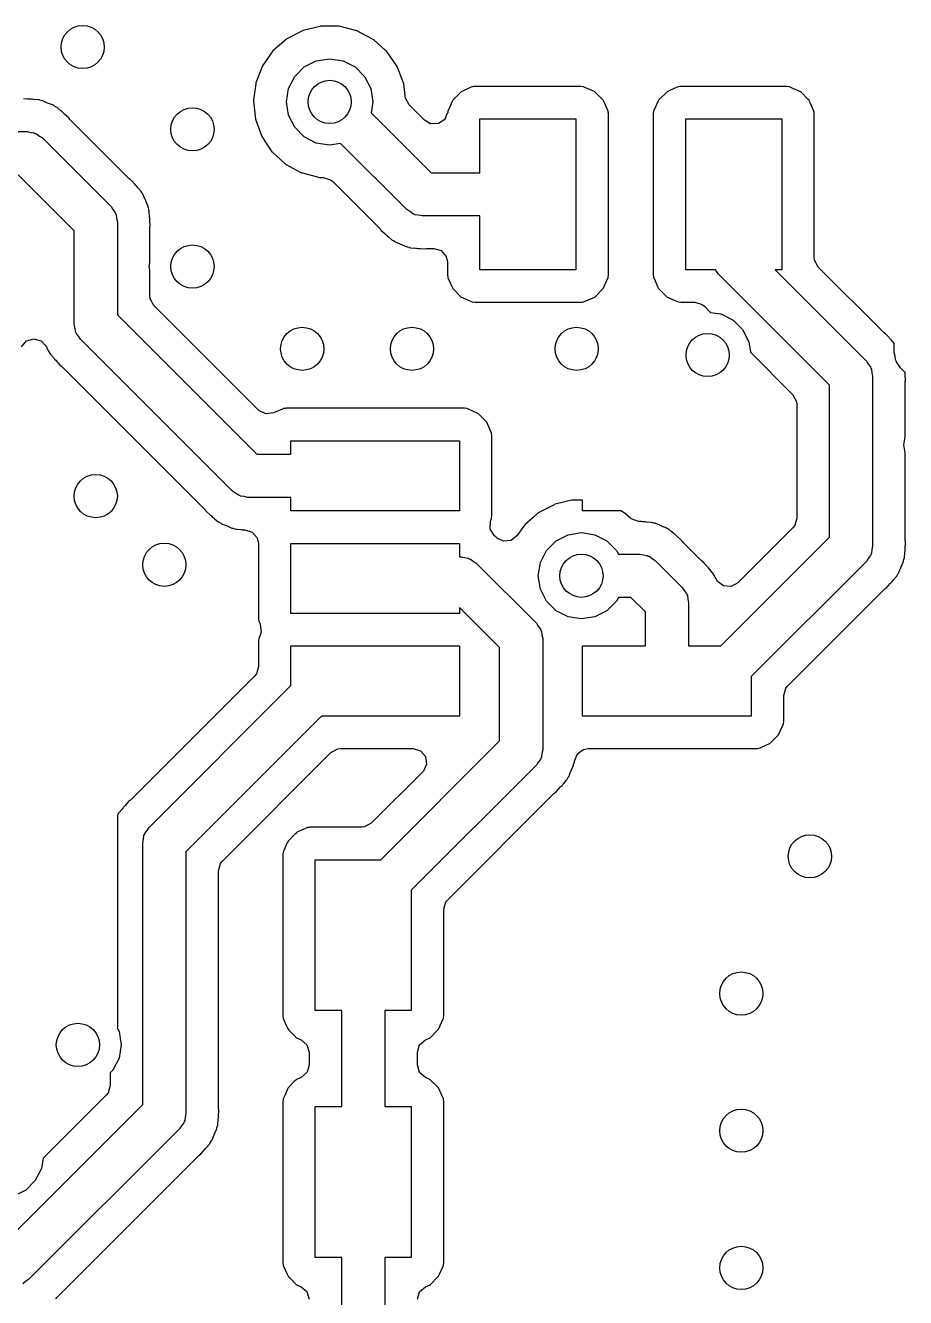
# Model space of a CAD drawing. Extents: x 1.61 to 3.5, y 0.06 to 3.74.
# Drawn here: x 2.6696 to 2.9904, y 1.5107 to 1.9744 of the extents above; entities that cross this region are included whole.
import ezdxf

# ---------------------------------------------------------------- set-up
doc = ezdxf.new("R2010")
doc.units = 0
doc.header["$MEASUREMENT"] = 0
doc.layers.add('BLACK', color=7, linetype='CONTINUOUS')

msp = doc.modelspace()

# ---------------------------------------------------------------- linework, layer by layer
at = {"layer": 'BLACK', "linetype": 'CONTINUOUS'}
for p, q in [((2.77055, 1.9724), (2.76515, 1.96961)), ((2.77082, 1.97254), (2.77055, 1.9724)), ((2.77055, 1.9724), (2.77055, 1.9724)), ((2.77137, 1.97267), (2.77082, 1.97254)), ((2.77702, 1.97403), (2.77137, 1.97267)), ((2.77731, 1.9741), (2.77702, 1.97403)), ((2.77702, 1.97403), (2.77702, 1.97403)), ((2.78064, 1.97408), (2.77731, 1.9741)), ((2.78368, 1.97406), (2.78064, 1.97408)), ((2.78398, 1.97406), (2.78368, 1.97406)), ((2.78368, 1.97406), (2.78368, 1.97406)), ((2.79046, 1.97244), (2.78398, 1.97406)), ((2.79636, 1.96931), (2.79046, 1.97244)), ((2.76219, 1.96713), (2.75985, 1.96509)), ((2.76466, 1.96928), (2.76219, 1.96713)), ((2.76488, 1.96948), (2.76466, 1.96928)), ((2.76466, 1.96928), (2.76466, 1.96928)), ((2.76515, 1.96961), (2.76488, 1.96948)), ((2.79658, 1.96911), (2.79636, 1.96931)), ((2.80073, 1.96542), (2.79658, 1.96911)), ((2.79658, 1.96911), (2.79658, 1.96911)), ((2.75985, 1.96509), (2.75602, 1.95963)), ((2.77124, 1.95924), (2.77563, 1.96148)), ((2.77563, 1.96148), (2.7805, 1.96225)), ((2.7805, 1.96225), (2.78537, 1.96148)), ((2.78537, 1.96148), (2.78976, 1.95924)), ((2.80134, 1.96487), (2.80073, 1.96542)), ((2.80512, 1.95937), (2.80134, 1.96487)), ((2.75602, 1.95963), (2.75359, 1.95341)), ((2.76776, 1.95576), (2.77124, 1.95924)), ((2.78976, 1.95924), (2.79324, 1.95576)), ((2.80748, 1.95313), (2.80512, 1.95937)), ((2.75355, 1.95311), (2.75278, 1.94727)), ((2.75359, 1.95341), (2.75355, 1.95311)), ((2.75355, 1.95311), (2.75355, 1.95311)), ((2.76552, 1.95137), (2.76776, 1.95576)), ((2.79324, 1.95576), (2.79548, 1.95137)), ((2.80787, 1.94991), (2.80748, 1.95313)), ((2.83336, 1.95211), (2.83307, 1.95208)), ((2.83351, 1.95213), (2.83336, 1.95211)), ((2.83336, 1.95211), (2.83336, 1.95211)), ((2.87202, 1.95213), (2.83351, 1.95213)), ((2.87303, 1.95201), (2.87202, 1.95213)), ((2.90836, 1.95211), (2.90807, 1.95208)), ((2.90851, 1.95213), (2.90836, 1.95211)), ((2.90836, 1.95211), (2.90836, 1.95211)), ((2.94702, 1.95213), (2.90851, 1.95213)), ((2.94803, 1.95201), (2.94702, 1.95213)), ((2.67023, 1.94756), (2.66891, 1.94766)), ((2.67083, 1.94752), (2.67023, 1.94756)), ((2.6712, 1.9475), (2.67083, 1.94752)), ((2.6718, 1.9475), (2.6712, 1.9475)), ((2.67232, 1.94742), (2.6718, 1.9475)), ((2.76475, 1.9465), (2.76552, 1.95137)), ((2.79548, 1.95137), (2.79625, 1.9465)), ((2.80806, 1.9483), (2.80787, 1.94991)), ((2.80814, 1.94784), (2.80806, 1.9483)), ((2.80948, 1.94539), (2.80814, 1.94784)), ((2.82845, 1.95022), (2.82533, 1.9471)), ((2.82943, 1.95065), (2.82845, 1.95022)), ((2.83213, 1.95186), (2.82943, 1.95065)), ((2.83247, 1.95201), (2.83213, 1.95186)), ((2.83213, 1.95186), (2.83213, 1.95186)), ((2.83307, 1.95208), (2.83247, 1.95201)), ((2.8743, 1.95145), (2.87303, 1.95201)), ((2.87664, 1.95042), (2.8743, 1.95145)), ((2.87706, 1.95023), (2.87664, 1.95042)), ((2.87664, 1.95042), (2.87664, 1.95042)), ((2.87739, 1.94991), (2.87706, 1.95023)), ((2.87978, 1.94752), (2.87739, 1.94991)), ((2.88018, 1.94712), (2.87978, 1.94752)), ((2.90345, 1.95022), (2.90033, 1.9471)), ((2.90443, 1.95065), (2.90345, 1.95022)), ((2.90713, 1.95186), (2.90443, 1.95065)), ((2.90747, 1.95201), (2.90713, 1.95186)), ((2.90713, 1.95186), (2.90713, 1.95186)), ((2.90807, 1.95208), (2.90747, 1.95201)), ((2.9493, 1.95145), (2.94803, 1.95201)), ((2.95164, 1.95042), (2.9493, 1.95145)), ((2.95206, 1.95023), (2.95164, 1.95042)), ((2.95164, 1.95042), (2.95164, 1.95042)), ((2.95239, 1.94991), (2.95206, 1.95023)), ((2.95478, 1.94752), (2.95239, 1.94991)), ((2.95518, 1.94712), (2.95478, 1.94752)), ((2.67271, 1.94738), (2.67232, 1.94742)), ((2.67454, 1.94724), (2.67271, 1.94738)), ((2.67487, 1.94712), (2.67454, 1.94724)), ((2.67502, 1.94709), (2.67487, 1.94712)), ((2.67559, 1.94693), (2.67502, 1.94709)), ((2.67573, 1.94689), (2.67559, 1.94693)), ((2.67608, 1.94684), (2.67573, 1.94689)), ((2.67618, 1.94679), (2.67608, 1.94684)), ((2.6764, 1.94669), (2.67618, 1.94679)), ((2.67774, 1.94606), (2.6764, 1.94669)), ((2.6764, 1.94669), (2.6764, 1.94669)), ((2.67811, 1.9459), (2.67774, 1.94606)), ((2.67949, 1.94539), (2.67811, 1.9459)), ((2.67982, 1.94526), (2.67949, 1.94539)), ((2.68011, 1.94505), (2.67982, 1.94526)), ((2.68024, 1.94498), (2.68011, 1.94505)), ((2.68075, 1.94467), (2.68024, 1.94498)), ((2.68087, 1.94459), (2.68075, 1.94467)), ((2.68119, 1.94444), (2.68087, 1.94459)), ((2.68146, 1.9442), (2.68119, 1.94444)), ((2.68257, 1.94323), (2.68146, 1.9442)), ((2.68287, 1.94297), (2.68257, 1.94323)), ((2.68306, 1.94284), (2.68287, 1.94297)), ((2.6832, 1.94273), (2.68306, 1.94284)), ((2.75278, 1.94727), (2.75272, 1.94679)), ((2.75272, 1.94679), (2.75345, 1.94016)), ((2.76552, 1.94163), (2.76475, 1.9465)), ((2.79625, 1.9465), (2.79562, 1.94252)), ((2.81508, 1.93979), (2.80948, 1.94539)), ((2.82355, 1.94307), (2.82351, 1.9427)), ((2.8244, 1.94498), (2.82355, 1.94307)), ((2.82515, 1.94668), (2.8244, 1.94498)), ((2.82533, 1.9471), (2.82515, 1.94668)), ((2.82515, 1.94668), (2.82515, 1.94668)), ((2.88037, 1.9467), (2.88018, 1.94712)), ((2.88072, 1.9459), (2.88037, 1.9467)), ((2.88197, 1.94309), (2.88072, 1.9459)), ((2.88202, 1.94272), (2.88197, 1.94309)), ((2.89855, 1.94307), (2.89843, 1.94206)), ((2.8994, 1.94498), (2.89855, 1.94307)), ((2.90015, 1.94668), (2.8994, 1.94498)), ((2.90033, 1.9471), (2.90015, 1.94668)), ((2.90015, 1.94668), (2.90015, 1.94668)), ((2.95537, 1.9467), (2.95518, 1.94712)), ((2.95572, 1.9459), (2.95537, 1.9467)), ((2.95697, 1.94309), (2.95572, 1.9459)), ((2.95702, 1.94272), (2.95697, 1.94309)), ((2.68364, 1.94229), (2.6832, 1.94273)), ((2.68386, 1.94208), (2.68364, 1.94229)), ((2.68542, 1.9407), (2.68386, 1.94208)), ((2.68561, 1.9404), (2.68542, 1.9407)), ((2.68584, 1.94013), (2.68561, 1.9404)), ((2.68586, 1.94015), (2.68584, 1.94013)), ((2.68615, 1.93978), (2.68586, 1.94015)), ((2.70735, 1.91858), (2.68615, 1.93978)), ((2.75345, 1.94016), (2.75575, 1.93389)), ((2.76776, 1.93724), (2.76552, 1.94163)), ((2.79562, 1.94252), (2.81746, 1.92067)), ((2.81731, 1.9385), (2.81508, 1.93979)), ((2.82011, 1.93858), (2.81731, 1.9385)), ((2.82242, 1.94015), (2.82011, 1.93858)), ((2.82335, 1.94235), (2.82242, 1.94015)), ((2.82341, 1.94234), (2.82335, 1.94235)), ((2.82351, 1.9427), (2.82341, 1.94234)), ((2.83526, 1.92067), (2.83526, 1.9403)), ((2.83526, 1.9403), (2.87026, 1.9403)), ((2.87026, 1.9403), (2.87026, 1.8853)), ((2.88206, 1.94234), (2.88202, 1.94272)), ((2.88209, 1.94206), (2.88206, 1.94234)), ((2.88209, 1.88354), (2.88209, 1.94206)), ((2.89843, 1.94206), (2.89843, 1.88354)), ((2.91026, 1.8853), (2.91026, 1.9403)), ((2.91026, 1.9403), (2.94526, 1.9403)), ((2.94526, 1.9403), (2.94526, 1.8853)), ((2.95706, 1.94234), (2.95702, 1.94272)), ((2.95709, 1.94206), (2.95706, 1.94234)), ((2.95709, 1.88983), (2.95709, 1.94206)), ((2.55026, 1.93567), (2.67028, 1.93567)), ((2.67028, 1.93567), (2.67156, 1.93538)), ((2.67156, 1.93538), (2.67287, 1.93523)), ((2.67287, 1.93523), (2.67325, 1.93499)), ((2.67325, 1.93499), (2.67369, 1.93489)), ((2.67369, 1.93489), (2.67472, 1.93407)), ((2.67472, 1.93407), (2.67583, 1.93337)), ((2.75575, 1.93389), (2.75947, 1.92835)), ((2.77124, 1.93376), (2.76776, 1.93724)), ((2.77563, 1.93152), (2.77124, 1.93376)), ((2.67583, 1.93337), (2.70084, 1.90836)), ((2.7805, 1.93075), (2.77563, 1.93152)), ((2.78448, 1.93138), (2.7805, 1.93075)), ((2.80863, 1.90723), (2.78448, 1.93138)), ((2.75947, 1.92835), (2.75969, 1.92815)), ((2.75969, 1.92815), (2.75969, 1.92815)), ((2.75969, 1.92815), (2.76419, 1.92406)), ((2.68739, 1.89954), (2.667, 1.91993)), ((2.76419, 1.92406), (2.76419, 1.92406)), ((2.76419, 1.92406), (2.76441, 1.92385)), ((2.76441, 1.92385), (2.76467, 1.92371)), ((2.76467, 1.92371), (2.76467, 1.92371)), ((2.76467, 1.92371), (2.77001, 1.92081)), ((2.77001, 1.92081), (2.77001, 1.92081)), ((2.77001, 1.92081), (2.77027, 1.92067)), ((2.77027, 1.92067), (2.77056, 1.92059)), ((2.77056, 1.92059), (2.77644, 1.91905)), ((2.81746, 1.92067), (2.83526, 1.92067)), ((2.70779, 1.91823), (2.70735, 1.91858)), ((2.70805, 1.91799), (2.70779, 1.91823)), ((2.70779, 1.91823), (2.70779, 1.91823)), ((2.70835, 1.9178), (2.70805, 1.91799)), ((2.70961, 1.91634), (2.70835, 1.9178)), ((2.70986, 1.91607), (2.70961, 1.91634)), ((2.71028, 1.91565), (2.70986, 1.91607)), ((2.7104, 1.91549), (2.71028, 1.91565)), ((2.71059, 1.91522), (2.7104, 1.91549)), ((2.71084, 1.91491), (2.71059, 1.91522)), ((2.77644, 1.91905), (2.77644, 1.91905)), ((2.77644, 1.91905), (2.77673, 1.91898)), ((2.77673, 1.91898), (2.7782, 1.91895)), ((2.7782, 1.91895), (2.78087, 1.91812)), ((2.78087, 1.91812), (2.78163, 1.9175)), ((2.78163, 1.9175), (2.79831, 1.90082)), ((2.7118, 1.91379), (2.71084, 1.91491)), ((2.71203, 1.91352), (2.7118, 1.91379)), ((2.7118, 1.91379), (2.7118, 1.91379)), ((2.71218, 1.9132), (2.71203, 1.91352)), ((2.71226, 1.91308), (2.71218, 1.9132)), ((2.71256, 1.91256), (2.71226, 1.91308)), ((2.71263, 1.91243), (2.71256, 1.91256)), ((2.71284, 1.91215), (2.71263, 1.91243)), ((2.71296, 1.91181), (2.71284, 1.91215)), ((2.71346, 1.91042), (2.71296, 1.91181)), ((2.71296, 1.91181), (2.71296, 1.91181)), ((2.71361, 1.91005), (2.71346, 1.91042)), ((2.70084, 1.90836), (2.70154, 1.90724)), ((2.70154, 1.90724), (2.70236, 1.90621)), ((2.70236, 1.90621), (2.70246, 1.90577)), ((2.70246, 1.90577), (2.7027, 1.90539)), ((2.71437, 1.90839), (2.71361, 1.91005)), ((2.71442, 1.90804), (2.71437, 1.90839)), ((2.71446, 1.90789), (2.71442, 1.90804)), ((2.71461, 1.90731), (2.71446, 1.90789)), ((2.71464, 1.90717), (2.71461, 1.90731)), ((2.71476, 1.90684), (2.71464, 1.90717)), ((2.71478, 1.90648), (2.71476, 1.90684)), ((2.71487, 1.90501), (2.71478, 1.90648)), ((2.80975, 1.90653), (2.80863, 1.90723)), ((2.81077, 1.90571), (2.80975, 1.90653)), ((2.7027, 1.90539), (2.70285, 1.90408)), ((2.70285, 1.90408), (2.70314, 1.9028)), ((2.70314, 1.9028), (2.70314, 1.86886)), ((2.71491, 1.90461), (2.71487, 1.90501)), ((2.71497, 1.90421), (2.71491, 1.90461)), ((2.71497, 1.90359), (2.71497, 1.90421)), ((2.71498, 1.90328), (2.71497, 1.90359)), ((2.71511, 1.9012), (2.71498, 1.90328)), ((2.71503, 1.90086), (2.71511, 1.9012)), ((2.81122, 1.90561), (2.81077, 1.90571)), ((2.8116, 1.90537), (2.81122, 1.90561)), ((2.81291, 1.90522), (2.8116, 1.90537)), ((2.81419, 1.90493), (2.81291, 1.90522)), ((2.83526, 1.90493), (2.81419, 1.90493)), ((2.83526, 1.8853), (2.83526, 1.90493)), ((2.68739, 1.86559), (2.68739, 1.89954)), ((2.71497, 1.90004), (2.71502, 1.9005)), ((2.71497, 1.88787), (2.71497, 1.90004)), ((2.715, 1.90051), (2.71503, 1.90086)), ((2.71502, 1.9005), (2.715, 1.90051)), ((2.79831, 1.90082), (2.79861, 1.90045)), ((2.79861, 1.90045), (2.79862, 1.90046)), ((2.79862, 1.90046), (2.79885, 1.9002)), ((2.79885, 1.9002), (2.79904, 1.8999)), ((2.79904, 1.8999), (2.79931, 1.89966)), ((2.79931, 1.89966), (2.79931, 1.89966)), ((2.79931, 1.89966), (2.8006, 1.89852)), ((2.8006, 1.89852), (2.80083, 1.89831)), ((2.80083, 1.89831), (2.80127, 1.89787)), ((2.80127, 1.89787), (2.80141, 1.89776)), ((2.80141, 1.89776), (2.80141, 1.89776)), ((2.80141, 1.89776), (2.80159, 1.89762)), ((2.80159, 1.89762), (2.8019, 1.89737)), ((2.8019, 1.89737), (2.80327, 1.89616)), ((2.80327, 1.89616), (2.80359, 1.89601)), ((2.80359, 1.89601), (2.80372, 1.89593)), ((2.80372, 1.89593), (2.80423, 1.89562)), ((2.80423, 1.89562), (2.80436, 1.89555)), ((2.80436, 1.89555), (2.80464, 1.89534)), ((2.80464, 1.89534), (2.80497, 1.89521)), ((2.80497, 1.89521), (2.80497, 1.89521)), ((2.80497, 1.89521), (2.80636, 1.89469)), ((2.80636, 1.89469), (2.80672, 1.89454)), ((2.80672, 1.89454), (2.80806, 1.89391)), ((2.80806, 1.89391), (2.80806, 1.89391)), ((2.80806, 1.89391), (2.80838, 1.89376)), ((2.80838, 1.89376), (2.80873, 1.89371)), ((2.80873, 1.89371), (2.80887, 1.89366)), ((2.80887, 1.89366), (2.80945, 1.89351)), ((2.80945, 1.89351), (2.80959, 1.89348)), ((2.80959, 1.89348), (2.80993, 1.89336)), ((2.80993, 1.89336), (2.81175, 1.89322)), ((2.81175, 1.89322), (2.81215, 1.89318)), ((2.81215, 1.89318), (2.81267, 1.89309)), ((2.81267, 1.89309), (2.81326, 1.89309)), ((2.81326, 1.89309), (2.81363, 1.89308)), ((2.81363, 1.89308), (2.81555, 1.89294)), ((2.81555, 1.89294), (2.8159, 1.89301)), ((2.8159, 1.89301), (2.81625, 1.89304)), ((2.81625, 1.89304), (2.81681, 1.89309)), ((2.81625, 1.89304), (2.81625, 1.89304)), ((2.81681, 1.89309), (2.81847, 1.89309)), ((2.81847, 1.89309), (2.82115, 1.89231)), ((2.82115, 1.89231), (2.82298, 1.89019)), ((2.71475, 1.8865), (2.71497, 1.88787)), ((2.82298, 1.89019), (2.82343, 1.88813)), ((2.82343, 1.88813), (2.82343, 1.88354)), ((2.95721, 1.88877), (2.95709, 1.88983)), ((2.95855, 1.88632), (2.95721, 1.88877)), ((2.71497, 1.88513), (2.71475, 1.8865)), ((2.71497, 1.87581), (2.71497, 1.88513)), ((2.82343, 1.88354), (2.82356, 1.88251)), ((2.87026, 1.8853), (2.83526, 1.8853)), ((2.88198, 1.88253), (2.88209, 1.88354)), ((2.89843, 1.88354), (2.89856, 1.88251)), ((2.92108, 1.8853), (2.91026, 1.8853)), ((2.92149, 1.88479), (2.92108, 1.8853)), ((2.92219, 1.88368), (2.92149, 1.88479)), ((2.96263, 1.84324), (2.92219, 1.88368)), ((2.94526, 1.8853), (2.94284, 1.8853)), ((2.94284, 1.8853), (2.97608, 1.85206)), ((2.98259, 1.86228), (2.95855, 1.88632)), ((2.82356, 1.88251), (2.82371, 1.88217)), ((2.82371, 1.88217), (2.82371, 1.88217)), ((2.82371, 1.88217), (2.82514, 1.87895)), ((2.82514, 1.87895), (2.82534, 1.87848)), ((2.82534, 1.87848), (2.82846, 1.87537)), ((2.87708, 1.87538), (2.88019, 1.8785)), ((2.88019, 1.8785), (2.88198, 1.88253)), ((2.89856, 1.88251), (2.89871, 1.88217)), ((2.89871, 1.88217), (2.89871, 1.88217)), ((2.89871, 1.88217), (2.90014, 1.87895)), ((2.90014, 1.87895), (2.90034, 1.87848)), ((2.90034, 1.87848), (2.90346, 1.87537)), ((2.71508, 1.87476), (2.71497, 1.87581)), ((2.71642, 1.8723), (2.71508, 1.87476)), ((2.82846, 1.87537), (2.82888, 1.87518)), ((2.82888, 1.87518), (2.82888, 1.87518)), ((2.82888, 1.87518), (2.83123, 1.87415)), ((2.83123, 1.87415), (2.83249, 1.87359)), ((2.83249, 1.87359), (2.83351, 1.87347)), ((2.83351, 1.87347), (2.87202, 1.87347)), ((2.87202, 1.87347), (2.87217, 1.87349)), ((2.87217, 1.87349), (2.87246, 1.87352)), ((2.87217, 1.87349), (2.87217, 1.87349)), ((2.87246, 1.87352), (2.87305, 1.87359)), ((2.87305, 1.87359), (2.87708, 1.87538)), ((2.90346, 1.87537), (2.90388, 1.87518)), ((2.90388, 1.87518), (2.90388, 1.87518)), ((2.90388, 1.87518), (2.90623, 1.87415)), ((2.90623, 1.87415), (2.90749, 1.87359)), ((2.90749, 1.87359), (2.90851, 1.87347)), ((2.90851, 1.87347), (2.91361, 1.87347)), ((2.91361, 1.87347), (2.91629, 1.87268)), ((2.70314, 1.86886), (2.75392, 1.81807)), ((2.75456, 1.83416), (2.71642, 1.8723)), ((2.91629, 1.87268), (2.91712, 1.87202)), ((2.91712, 1.87202), (2.91933, 1.8698)), ((2.91933, 1.8698), (2.9231, 1.86921)), ((2.9231, 1.86921), (2.92749, 1.86697)), ((2.68768, 1.86431), (2.68739, 1.86559)), ((2.68783, 1.863), (2.68768, 1.86431)), ((2.92749, 1.86697), (2.93097, 1.86349)), ((2.66824, 1.85724), (2.67005, 1.85937)), ((2.67005, 1.85937), (2.67272, 1.86019)), ((2.67272, 1.86019), (2.67541, 1.85944)), ((2.67541, 1.85944), (2.67727, 1.85735)), ((2.68807, 1.86262), (2.68783, 1.863)), ((2.68817, 1.86218), (2.68807, 1.86262)), ((2.68899, 1.86115), (2.68817, 1.86218)), ((2.68969, 1.86004), (2.68899, 1.86115)), ((2.74509, 1.80463), (2.68969, 1.86004)), ((2.93097, 1.86349), (2.93321, 1.8591)), ((2.98302, 1.86193), (2.98259, 1.86228)), ((2.98329, 1.86169), (2.98302, 1.86193)), ((2.98302, 1.86193), (2.98302, 1.86193)), ((2.98359, 1.8615), (2.98329, 1.86169)), ((2.98382, 1.86123), (2.98359, 1.8615)), ((2.98485, 1.86004), (2.98382, 1.86123)), ((2.9851, 1.85977), (2.98485, 1.86004)), ((2.98552, 1.85935), (2.9851, 1.85977)), ((2.67727, 1.85735), (2.67745, 1.85692)), ((2.67745, 1.85692), (2.67769, 1.85625)), ((2.67769, 1.85625), (2.6779, 1.85596)), ((2.6779, 1.85596), (2.67796, 1.85583)), ((2.67796, 1.85583), (2.67827, 1.85532)), ((2.67827, 1.85532), (2.67835, 1.85519)), ((2.67835, 1.85519), (2.67849, 1.85487)), ((2.67849, 1.85487), (2.67872, 1.8546)), ((2.93321, 1.8591), (2.9338, 1.85533)), ((2.9338, 1.85533), (2.94934, 1.83979)), ((2.98563, 1.85919), (2.98552, 1.85935)), ((2.98583, 1.85893), (2.98563, 1.85919)), ((2.98608, 1.85861), (2.98583, 1.85893)), ((2.98625, 1.85841), (2.98608, 1.85861)), ((2.98625, 1.85515), (2.98625, 1.85841)), ((2.98654, 1.85387), (2.98625, 1.85515)), ((2.67872, 1.8546), (2.67872, 1.8546)), ((2.67872, 1.8546), (2.67969, 1.85348)), ((2.67969, 1.85348), (2.67994, 1.85317)), ((2.67994, 1.85317), (2.68024, 1.85275)), ((2.68024, 1.85275), (2.68067, 1.85232)), ((2.68067, 1.85232), (2.68092, 1.85205)), ((2.68092, 1.85205), (2.68218, 1.85059)), ((2.68218, 1.85059), (2.68247, 1.8504)), ((2.68247, 1.8504), (2.68274, 1.85017)), ((2.68274, 1.85017), (2.68274, 1.85017)), ((2.68274, 1.85017), (2.68318, 1.84981)), ((2.97608, 1.85206), (2.97678, 1.85094)), ((2.97678, 1.85094), (2.9776, 1.84991)), ((2.98669, 1.85256), (2.98654, 1.85387)), ((2.98693, 1.85218), (2.98669, 1.85256)), ((2.98703, 1.85173), (2.98693, 1.85218)), ((2.98785, 1.85071), (2.98703, 1.85173)), ((2.98854, 1.84959), (2.98785, 1.85071)), ((2.68318, 1.84981), (2.73477, 1.79822)), ((2.9776, 1.84991), (2.9777, 1.84947)), ((2.9777, 1.84947), (2.97794, 1.84909)), ((2.97794, 1.84909), (2.97808, 1.84778)), ((2.97808, 1.84778), (2.97837, 1.8465)), ((2.97837, 1.8465), (2.97837, 1.78456)), ((2.9902, 1.84793), (2.98854, 1.84959)), ((2.9902, 1.84791), (2.9902, 1.84793)), ((2.9902, 1.84729), (2.9902, 1.84791)), ((2.99021, 1.84698), (2.9902, 1.84729)), ((2.99034, 1.8449), (2.99021, 1.84698)), ((2.96263, 1.78783), (2.96263, 1.84324)), ((2.9902, 1.84374), (2.99026, 1.8442)), ((2.9902, 1.82436), (2.9902, 1.84374)), ((2.99024, 1.84421), (2.99027, 1.84456)), ((2.99026, 1.8442), (2.99024, 1.84421)), ((2.99027, 1.84456), (2.99034, 1.8449)), ((2.94934, 1.83979), (2.95068, 1.83734)), ((2.95068, 1.83734), (2.9508, 1.83628)), ((2.9508, 1.83628), (2.9508, 1.79479)), ((2.75478, 1.83395), (2.75456, 1.83416)), ((2.75731, 1.83277), (2.75478, 1.83395)), ((2.76009, 1.83314), (2.75731, 1.83277)), ((2.76328, 1.83455), (2.76009, 1.83314)), ((2.76362, 1.8347), (2.76328, 1.83455)), ((2.76328, 1.83455), (2.76328, 1.83455)), ((2.76421, 1.83477), (2.76362, 1.8347)), ((2.7645, 1.83481), (2.76421, 1.83477)), ((2.76465, 1.83483), (2.7645, 1.83481)), ((2.7645, 1.83481), (2.7645, 1.83481)), ((2.82958, 1.83483), (2.76465, 1.83483)), ((2.83059, 1.83471), (2.82958, 1.83483)), ((2.83105, 1.83451), (2.83059, 1.83471)), ((2.8342, 1.83311), (2.83105, 1.83451)), ((2.83462, 1.83293), (2.8342, 1.83311)), ((2.8342, 1.83311), (2.8342, 1.83311)), ((2.83774, 1.82981), (2.83462, 1.83293)), ((2.83953, 1.82579), (2.83774, 1.82981)), ((2.76641, 1.81807), (2.76641, 1.823)), ((2.76641, 1.823), (2.82782, 1.823)), ((2.82782, 1.823), (2.82782, 1.79741)), ((2.83965, 1.82475), (2.83953, 1.82579)), ((2.83965, 1.79565), (2.83965, 1.82475)), ((2.98975, 1.8215), (2.9902, 1.82436)), ((2.75392, 1.81807), (2.76641, 1.81807)), ((2.9902, 1.81864), (2.98975, 1.8215)), ((2.9902, 1.78718), (2.9902, 1.81864)), ((2.7462, 1.80393), (2.74509, 1.80463)), ((2.74723, 1.80311), (2.7462, 1.80393)), ((2.74767, 1.80301), (2.74723, 1.80311)), ((2.74805, 1.80277), (2.74767, 1.80301)), ((2.74936, 1.80262), (2.74805, 1.80277)), ((2.75064, 1.80233), (2.74936, 1.80262)), ((2.76641, 1.80233), (2.75064, 1.80233)), ((2.76641, 1.79741), (2.76641, 1.80233)), ((2.86231, 1.79969), (2.85747, 1.79719)), ((2.86258, 1.79983), (2.86231, 1.79969)), ((2.86231, 1.79969), (2.86231, 1.79969)), ((2.86313, 1.79996), (2.86258, 1.79983)), ((2.86878, 1.80131), (2.86313, 1.79996)), ((2.86907, 1.80138), (2.86878, 1.80131)), ((2.86878, 1.80131), (2.86878, 1.80131)), ((2.87241, 1.80137), (2.86907, 1.80138)), ((2.8727, 1.80137), (2.87241, 1.80137)), ((2.8727, 1.79741), (2.8727, 1.80137)), ((2.73477, 1.79822), (2.73506, 1.79785)), ((2.73506, 1.79785), (2.73508, 1.79787)), ((2.73508, 1.79787), (2.73531, 1.7976)), ((2.73531, 1.7976), (2.7355, 1.7973)), ((2.7355, 1.7973), (2.73576, 1.79706)), ((2.73576, 1.79706), (2.73576, 1.79706)), ((2.73576, 1.79706), (2.73706, 1.79592)), ((2.73706, 1.79592), (2.73728, 1.79571)), ((2.73728, 1.79571), (2.73772, 1.79527)), ((2.73772, 1.79527), (2.73787, 1.79516)), ((2.73787, 1.79516), (2.73787, 1.79516)), ((2.73787, 1.79516), (2.73805, 1.79503)), ((2.73805, 1.79503), (2.73836, 1.79477)), ((2.73836, 1.79477), (2.73858, 1.79457)), ((2.73858, 1.79457), (2.73973, 1.79356)), ((2.82782, 1.79741), (2.76641, 1.79741)), ((2.83938, 1.7943), (2.83954, 1.79464)), ((2.83954, 1.79464), (2.83965, 1.79565)), ((2.85463, 1.79501), (2.85162, 1.79238)), ((2.85642, 1.79657), (2.85463, 1.79501)), ((2.85665, 1.79676), (2.85642, 1.79657)), ((2.85642, 1.79657), (2.85642, 1.79657)), ((2.85747, 1.79719), (2.85665, 1.79676)), ((2.8866, 1.79741), (2.8727, 1.79741)), ((2.88785, 1.79674), (2.8866, 1.79741)), ((2.88812, 1.7966), (2.88785, 1.79674)), ((2.88785, 1.79674), (2.88785, 1.79674)), ((2.88834, 1.7964), (2.88812, 1.7966)), ((2.8901, 1.79483), (2.88834, 1.7964)), ((2.88834, 1.7964), (2.88834, 1.7964)), ((2.89042, 1.79457), (2.8901, 1.79483)), ((2.89303, 1.79359), (2.89042, 1.79457)), ((2.9508, 1.79479), (2.95001, 1.79211)), ((2.73973, 1.79356), (2.74005, 1.79341)), ((2.74005, 1.79341), (2.74017, 1.79333)), ((2.74017, 1.79333), (2.74068, 1.79302)), ((2.74068, 1.79302), (2.74081, 1.79295)), ((2.74081, 1.79295), (2.7411, 1.79274)), ((2.7411, 1.79274), (2.74281, 1.7921)), ((2.74281, 1.7921), (2.74318, 1.79194)), ((2.74318, 1.79194), (2.74484, 1.79116)), ((2.74484, 1.79116), (2.74519, 1.79111)), ((2.74519, 1.79111), (2.74533, 1.79107)), ((2.74533, 1.79107), (2.74591, 1.79091)), ((2.74591, 1.79091), (2.74605, 1.79088)), ((2.74605, 1.79088), (2.74638, 1.79076)), ((2.74638, 1.79076), (2.74673, 1.79073)), ((2.74673, 1.79073), (2.74674, 1.79073)), ((2.74674, 1.79073), (2.74821, 1.79062)), ((2.74821, 1.79062), (2.7486, 1.79058)), ((2.7486, 1.79058), (2.74912, 1.7905)), ((2.74912, 1.7905), (2.74961, 1.7905)), ((2.74961, 1.7905), (2.7523, 1.78971)), ((2.83905, 1.79072), (2.83908, 1.79351)), ((2.84054, 1.78835), (2.83905, 1.79072)), ((2.83908, 1.79351), (2.83929, 1.79408)), ((2.83929, 1.79408), (2.83938, 1.7943)), ((2.85053, 1.79083), (2.84884, 1.78843)), ((2.85162, 1.79238), (2.85053, 1.79083)), ((2.89371, 1.79354), (2.89303, 1.79359)), ((2.89414, 1.79351), (2.89371, 1.79354)), ((2.8945, 1.79349), (2.89414, 1.79351)), ((2.8951, 1.79349), (2.8945, 1.79349)), ((2.89562, 1.79341), (2.8951, 1.79349)), ((2.89601, 1.79337), (2.89562, 1.79341)), ((2.89784, 1.79323), (2.89601, 1.79337)), ((2.89817, 1.79311), (2.89784, 1.79323)), ((2.89832, 1.79307), (2.89817, 1.79311)), ((2.8989, 1.79292), (2.89832, 1.79307)), ((2.89904, 1.79288), (2.8989, 1.79292)), ((2.89939, 1.79283), (2.89904, 1.79288)), ((2.89971, 1.79267), (2.89939, 1.79283)), ((2.90105, 1.79205), (2.89971, 1.79267)), ((2.89971, 1.79267), (2.89971, 1.79267)), ((2.90141, 1.79189), (2.90105, 1.79205)), ((2.90246, 1.7915), (2.90141, 1.79189)), ((2.90313, 1.79125), (2.90246, 1.7915)), ((2.90341, 1.79104), (2.90313, 1.79125)), ((2.90354, 1.79097), (2.90341, 1.79104)), ((2.90405, 1.79066), (2.90354, 1.79097)), ((2.90418, 1.79058), (2.90405, 1.79066)), ((2.9045, 1.79043), (2.90418, 1.79058)), ((2.90476, 1.79019), (2.9045, 1.79043)), ((2.90587, 1.78921), (2.90476, 1.79019)), ((2.94934, 1.79128), (2.92926, 1.7712)), ((2.95001, 1.79211), (2.94934, 1.79128)), ((2.7523, 1.78971), (2.75413, 1.7876)), ((2.75413, 1.7876), (2.75457, 1.78554)), ((2.75457, 1.78554), (2.75457, 1.75825)), ((2.76641, 1.76), (2.76641, 1.78559)), ((2.76641, 1.78559), (2.82782, 1.78559)), ((2.82782, 1.78559), (2.82782, 1.78067)), ((2.84069, 1.78823), (2.84054, 1.78835)), ((2.841, 1.78797), (2.84069, 1.78823)), ((2.84118, 1.78784), (2.841, 1.78797)), ((2.84132, 1.78773), (2.84118, 1.78784)), ((2.84118, 1.78784), (2.84118, 1.78784)), ((2.84144, 1.78761), (2.84132, 1.78773)), ((2.84153, 1.78753), (2.84144, 1.78761)), ((2.84387, 1.7864), (2.84153, 1.78753)), ((2.84665, 1.78669), (2.84387, 1.7864)), ((2.84884, 1.78843), (2.84665, 1.78669)), ((2.85952, 1.78304), (2.863, 1.78653)), ((2.863, 1.78653), (2.86739, 1.78876)), ((2.86739, 1.78876), (2.87226, 1.78954)), ((2.87226, 1.78954), (2.87713, 1.78876)), ((2.87713, 1.78876), (2.88152, 1.78653)), ((2.88152, 1.78653), (2.885, 1.78304)), ((2.90618, 1.78896), (2.90587, 1.78921)), ((2.90636, 1.78883), (2.90618, 1.78896)), ((2.9065, 1.78872), (2.90636, 1.78883)), ((2.90694, 1.78828), (2.9065, 1.78872)), ((2.90717, 1.78807), (2.90694, 1.78828)), ((2.90822, 1.78714), (2.90717, 1.78807)), ((2.90873, 1.78669), (2.90822, 1.78714)), ((2.90892, 1.78639), (2.90873, 1.78669)), ((2.90914, 1.78612), (2.90892, 1.78639)), ((2.90916, 1.78613), (2.90914, 1.78612)), ((2.90945, 1.78577), (2.90916, 1.78613)), ((2.9155, 1.77972), (2.90945, 1.78577)), ((2.92299, 1.74819), (2.96263, 1.78783)), ((2.99026, 1.78662), (2.9902, 1.78718)), ((2.99022, 1.784), (2.99034, 1.78557)), ((2.99029, 1.78627), (2.99026, 1.78662)), ((2.99026, 1.78662), (2.99026, 1.78662)), ((2.99036, 1.78592), (2.99029, 1.78627)), ((2.99034, 1.78557), (2.99036, 1.78592)), ((2.82782, 1.78067), (2.8284, 1.78067)), ((2.8284, 1.78067), (2.82968, 1.78038)), ((2.85728, 1.77865), (2.85952, 1.78304)), ((2.885, 1.78304), (2.88571, 1.78166)), ((2.88571, 1.78166), (2.89358, 1.78166)), ((2.89358, 1.78166), (2.89486, 1.78137)), ((2.89486, 1.78137), (2.89617, 1.78122)), ((2.89617, 1.78122), (2.89655, 1.78098)), ((2.89655, 1.78098), (2.89699, 1.78088)), ((2.89699, 1.78088), (2.89802, 1.78006)), ((2.97759, 1.78114), (2.97677, 1.78012)), ((2.97769, 1.78159), (2.97759, 1.78114)), ((2.97793, 1.78197), (2.97769, 1.78159)), ((2.97808, 1.78328), (2.97793, 1.78197)), ((2.97837, 1.78456), (2.97808, 1.78328)), ((2.98994, 1.7803), (2.99008, 1.78212)), ((2.99008, 1.78212), (2.99012, 1.78252)), ((2.99012, 1.78252), (2.99017, 1.78279)), ((2.99017, 1.78279), (2.9902, 1.78304)), ((2.9902, 1.78363), (2.99022, 1.784)), ((2.9902, 1.78304), (2.9902, 1.78363)), ((2.82968, 1.78038), (2.83099, 1.78023)), ((2.83099, 1.78023), (2.83137, 1.77999)), ((2.83137, 1.77999), (2.83181, 1.77989)), ((2.83181, 1.77989), (2.83284, 1.77907)), ((2.83284, 1.77907), (2.83395, 1.77837)), ((2.83395, 1.77837), (2.85584, 1.75648)), ((2.85651, 1.77379), (2.85728, 1.77865)), ((2.89802, 1.78006), (2.89913, 1.77936)), ((2.89913, 1.77936), (2.90899, 1.7695)), ((2.91594, 1.77937), (2.9155, 1.77972)), ((2.9162, 1.77913), (2.91594, 1.77937)), ((2.91594, 1.77937), (2.91594, 1.77937)), ((2.9165, 1.77894), (2.9162, 1.77913)), ((2.91673, 1.77867), (2.9165, 1.77894)), ((2.91776, 1.77748), (2.91673, 1.77867)), ((2.91801, 1.77721), (2.91776, 1.77748)), ((2.91843, 1.77679), (2.91801, 1.77721)), ((2.91855, 1.77663), (2.91843, 1.77679)), ((2.91874, 1.77637), (2.91855, 1.77663)), ((2.91899, 1.77605), (2.91874, 1.77637)), ((2.91995, 1.77493), (2.91899, 1.77605)), ((2.97607, 1.779), (2.93412, 1.73706)), ((2.97677, 1.78012), (2.97607, 1.779)), ((2.98796, 1.77501), (2.98832, 1.77597)), ((2.98832, 1.77597), (2.9886, 1.77673)), ((2.9886, 1.77673), (2.98876, 1.77709)), ((2.98876, 1.77709), (2.98913, 1.77788)), ((2.98913, 1.77788), (2.98954, 1.77875)), ((2.98954, 1.77875), (2.98959, 1.7791)), ((2.98959, 1.7791), (2.98964, 1.77924)), ((2.98964, 1.77924), (2.98979, 1.77982)), ((2.98979, 1.77982), (2.98982, 1.77997)), ((2.98982, 1.77997), (2.98994, 1.7803)), ((2.85728, 1.76892), (2.85651, 1.77379)), ((2.92018, 1.77467), (2.91995, 1.77493)), ((2.91995, 1.77493), (2.91995, 1.77493)), ((2.92033, 1.77434), (2.92018, 1.77467)), ((2.92041, 1.77422), (2.92033, 1.77434)), ((2.92071, 1.7737), (2.92041, 1.77422)), ((2.92078, 1.77357), (2.92071, 1.7737)), ((2.92099, 1.77329), (2.92078, 1.77357)), ((2.92111, 1.77295), (2.92099, 1.77329)), ((2.92128, 1.77264), (2.92111, 1.77295)), ((2.92129, 1.77265), (2.92128, 1.77264)), ((2.92178, 1.77173), (2.92129, 1.77265)), ((2.92402, 1.77006), (2.92178, 1.77173)), ((2.98499, 1.7712), (2.98543, 1.77164)), ((2.98543, 1.77164), (2.98554, 1.77178)), ((2.98554, 1.77178), (2.98568, 1.77196)), ((2.98568, 1.77196), (2.98593, 1.77227)), ((2.98593, 1.77227), (2.9869, 1.77338)), ((2.9869, 1.77338), (2.98714, 1.77364)), ((2.9869, 1.77338), (2.9869, 1.77338)), ((2.98714, 1.77364), (2.98729, 1.77396)), ((2.98729, 1.77396), (2.98737, 1.77408)), ((2.98737, 1.77408), (2.98768, 1.7746)), ((2.98768, 1.7746), (2.98775, 1.77473)), ((2.98775, 1.77473), (2.98796, 1.77501)), ((2.85952, 1.76453), (2.85728, 1.76892)), ((2.90899, 1.7695), (2.90969, 1.76838)), ((2.90969, 1.76838), (2.91051, 1.76736)), ((2.91051, 1.76736), (2.91061, 1.76691)), ((2.91061, 1.76691), (2.91085, 1.76653)), ((2.92681, 1.76986), (2.92402, 1.77006)), ((2.92926, 1.7712), (2.92681, 1.76986)), ((2.94741, 1.73361), (2.98248, 1.76868)), ((2.98248, 1.76868), (2.98285, 1.76898)), ((2.98283, 1.76899), (2.9831, 1.76922)), ((2.98285, 1.76898), (2.98283, 1.76899)), ((2.9831, 1.76922), (2.9834, 1.76941)), ((2.9834, 1.76941), (2.98413, 1.77023)), ((2.98413, 1.77023), (2.98478, 1.77097)), ((2.98478, 1.77097), (2.98499, 1.7712)), ((2.84239, 1.74766), (2.82782, 1.76223)), ((2.82782, 1.76223), (2.82782, 1.76)), ((2.863, 1.76105), (2.85952, 1.76453)), ((2.885, 1.76453), (2.88152, 1.76105)), ((2.88571, 1.76591), (2.885, 1.76453)), ((2.89031, 1.76591), (2.88571, 1.76591)), ((2.89554, 1.76068), (2.89031, 1.76591)), ((2.91085, 1.76653), (2.91099, 1.76522)), ((2.91099, 1.76522), (2.91129, 1.76394)), ((2.91129, 1.76394), (2.91129, 1.74819)), ((2.75457, 1.75825), (2.7547, 1.75721)), ((2.82782, 1.76), (2.76641, 1.76)), ((2.86739, 1.75881), (2.863, 1.76105)), ((2.87226, 1.75804), (2.86739, 1.75881)), ((2.87713, 1.75881), (2.87226, 1.75804)), ((2.88152, 1.76105), (2.87713, 1.75881)), ((2.89554, 1.74819), (2.89554, 1.76068)), ((2.7547, 1.75721), (2.75514, 1.75622)), ((2.75514, 1.75622), (2.75519, 1.75611)), ((2.75519, 1.75611), (2.75556, 1.75334)), ((2.75556, 1.75334), (2.75519, 1.75209)), ((2.85584, 1.75648), (2.85654, 1.75536)), ((2.85654, 1.75536), (2.85736, 1.75434)), ((2.85736, 1.75434), (2.85746, 1.75389)), ((2.85746, 1.75389), (2.8577, 1.75351)), ((2.8577, 1.75351), (2.85785, 1.7522)), ((2.75469, 1.75096), (2.75457, 1.74995)), ((2.75457, 1.74995), (2.75457, 1.74069)), ((2.75519, 1.75209), (2.75469, 1.75096)), ((2.76641, 1.73374), (2.76641, 1.74819)), ((2.76641, 1.74819), (2.82782, 1.74819)), ((2.82782, 1.74819), (2.82782, 1.7226)), ((2.85785, 1.7522), (2.85814, 1.75092)), ((2.85814, 1.75092), (2.85814, 1.71029)), ((2.8727, 1.7226), (2.8727, 1.74819)), ((2.8727, 1.74819), (2.89554, 1.74819)), ((2.91129, 1.74819), (2.92299, 1.74819)), ((2.84239, 1.71356), (2.84239, 1.74766)), ((2.75457, 1.74069), (2.75379, 1.73801)), ((2.75312, 1.73719), (2.70828, 1.69235)), ((2.75379, 1.73801), (2.75312, 1.73719)), ((2.93412, 1.73706), (2.93412, 1.7226)), ((2.7147, 1.68203), (2.76641, 1.73374)), ((2.94595, 1.7301), (2.94674, 1.73278)), ((2.94595, 1.72084), (2.94595, 1.7301)), ((2.94674, 1.73278), (2.94741, 1.73361)), ((2.77754, 1.7226), (2.72814, 1.6732)), ((2.82782, 1.7226), (2.77754, 1.7226)), ((2.93412, 1.7226), (2.8727, 1.7226)), ((2.94583, 1.71983), (2.94595, 1.72084)), ((2.94094, 1.71268), (2.94405, 1.7158)), ((2.94405, 1.7158), (2.94583, 1.71983)), ((2.79913, 1.6703), (2.84239, 1.71356)), ((2.93691, 1.71089), (2.93734, 1.71109)), ((2.93734, 1.71109), (2.94052, 1.7125)), ((2.94052, 1.7125), (2.94094, 1.71268)), ((2.74142, 1.66975), (2.78099, 1.70932)), ((2.78099, 1.70932), (2.78344, 1.71066)), ((2.78344, 1.71066), (2.7845, 1.71077)), ((2.7845, 1.71077), (2.81089, 1.71077)), ((2.81089, 1.71077), (2.81358, 1.70998)), ((2.81358, 1.70998), (2.81541, 1.70787)), ((2.81541, 1.70787), (2.8158, 1.70511)), ((2.85735, 1.70687), (2.85653, 1.70584)), ((2.85745, 1.70731), (2.85735, 1.70687)), ((2.8577, 1.7077), (2.85745, 1.70731)), ((2.85784, 1.709), (2.8577, 1.7077)), ((2.85814, 1.71029), (2.85784, 1.709)), ((2.86971, 1.70602), (2.86973, 1.70638)), ((2.86973, 1.70638), (2.86981, 1.70672)), ((2.86981, 1.70672), (2.86991, 1.7067)), ((2.86991, 1.7067), (2.8707, 1.70879)), ((2.8707, 1.70879), (2.87294, 1.71046)), ((2.87294, 1.71046), (2.87467, 1.71077)), ((2.87467, 1.71077), (2.93588, 1.71077)), ((2.93588, 1.71077), (2.93603, 1.71079)), ((2.93603, 1.71079), (2.93632, 1.71082)), ((2.93603, 1.71079), (2.93603, 1.71079)), ((2.93632, 1.71082), (2.93691, 1.71089)), ((2.8144, 1.7023), (2.79568, 1.68358)), ((2.85583, 1.70473), (2.81026, 1.65916)), ((2.81464, 1.70256), (2.8144, 1.7023)), ((2.8158, 1.70511), (2.81464, 1.70256)), ((2.85653, 1.70584), (2.85583, 1.70473)), ((2.86789, 1.70117), (2.86831, 1.7023)), ((2.86831, 1.7023), (2.86837, 1.70245)), ((2.86837, 1.70245), (2.86852, 1.70282)), ((2.86852, 1.70282), (2.86915, 1.70416)), ((2.86915, 1.70416), (2.8693, 1.70448)), ((2.86915, 1.70416), (2.86915, 1.70416)), ((2.8693, 1.70448), (2.86936, 1.70483)), ((2.86936, 1.70483), (2.8694, 1.70497)), ((2.8694, 1.70497), (2.86955, 1.70555)), ((2.86955, 1.70555), (2.86958, 1.70569)), ((2.86958, 1.70569), (2.86971, 1.70602)), ((2.86476, 1.69693), (2.8652, 1.69737)), ((2.8652, 1.69737), (2.8653, 1.69751)), ((2.8653, 1.69751), (2.86544, 1.69769)), ((2.86544, 1.69769), (2.86569, 1.698)), ((2.86569, 1.698), (2.86667, 1.6991)), ((2.86667, 1.6991), (2.8669, 1.69937)), ((2.8669, 1.69937), (2.86705, 1.69969)), ((2.86705, 1.69969), (2.86713, 1.69981)), ((2.86713, 1.69981), (2.86744, 1.70033)), ((2.86744, 1.70033), (2.86751, 1.70046)), ((2.86751, 1.70046), (2.86773, 1.70074)), ((2.86773, 1.70074), (2.86789, 1.70117)), ((2.82355, 1.65572), (2.86224, 1.69441)), ((2.86224, 1.69441), (2.86261, 1.69471)), ((2.8626, 1.69472), (2.86287, 1.69495)), ((2.86261, 1.69471), (2.8626, 1.69472)), ((2.86287, 1.69495), (2.86317, 1.69514)), ((2.86317, 1.69514), (2.86455, 1.6967)), ((2.86455, 1.6967), (2.86476, 1.69693)), ((2.70484, 1.68876), (2.70363, 1.68739)), ((2.70509, 1.68907), (2.70484, 1.68876)), ((2.70522, 1.68925), (2.70509, 1.68907)), ((2.70533, 1.68939), (2.70522, 1.68925)), ((2.70522, 1.68925), (2.70522, 1.68925)), ((2.70577, 1.68984), (2.70533, 1.68939)), ((2.70598, 1.69006), (2.70577, 1.68984)), ((2.70713, 1.69136), (2.70598, 1.69006)), ((2.70736, 1.69162), (2.70713, 1.69136)), ((2.70713, 1.69136), (2.70713, 1.69136)), ((2.70766, 1.69181), (2.70736, 1.69162)), ((2.70793, 1.69204), (2.70766, 1.69181)), ((2.70828, 1.69235), (2.70792, 1.69205)), ((2.70792, 1.69205), (2.70793, 1.69204)), ((2.70339, 1.68695), (2.70314, 1.68652)), ((2.70314, 1.68652), (2.70314, 1.60928)), ((2.70347, 1.68707), (2.70339, 1.68695)), ((2.70363, 1.68739), (2.70347, 1.68707)), ((2.79568, 1.68358), (2.79323, 1.68224)), ((2.71268, 1.67776), (2.71283, 1.67906)), ((2.71283, 1.67906), (2.71307, 1.67945)), ((2.71307, 1.67945), (2.71317, 1.67989)), ((2.71317, 1.67989), (2.714, 1.68091)), ((2.714, 1.68091), (2.7147, 1.68203)), ((2.76794, 1.67972), (2.76533, 1.6771)), ((2.76812, 1.67989), (2.76794, 1.67972)), ((2.76845, 1.68022), (2.76812, 1.67989)), ((2.76812, 1.67989), (2.76812, 1.67989)), ((2.76887, 1.6804), (2.76845, 1.68022)), ((2.77213, 1.68186), (2.76887, 1.6804)), ((2.77247, 1.68201), (2.77213, 1.68186)), ((2.77213, 1.68186), (2.77213, 1.68186)), ((2.77307, 1.68208), (2.77247, 1.68201)), ((2.77336, 1.68211), (2.77307, 1.68208)), ((2.77351, 1.68213), (2.77336, 1.68211)), ((2.77336, 1.68211), (2.77336, 1.68211)), ((2.79217, 1.68213), (2.77351, 1.68213)), ((2.79323, 1.68224), (2.79217, 1.68213)), ((2.71239, 1.67647), (2.71268, 1.67776)), ((2.71239, 1.58106), (2.71239, 1.67647)), ((2.76483, 1.67596), (2.76355, 1.67307)), ((2.76515, 1.67668), (2.76483, 1.67596)), ((2.76533, 1.6771), (2.76515, 1.67668)), ((2.76515, 1.67668), (2.76515, 1.67668)), ((2.72814, 1.6732), (2.72814, 1.57779)), ((2.74076, 1.66893), (2.74142, 1.66975)), ((2.76355, 1.67307), (2.76343, 1.67206)), ((2.76343, 1.67206), (2.76343, 1.61354)), ((2.77526, 1.6153), (2.77526, 1.6703)), ((2.77526, 1.6703), (2.79913, 1.6703)), ((2.73997, 1.66624), (2.74076, 1.66893)), ((2.73997, 1.58041), (2.73997, 1.66624)), ((2.81026, 1.65916), (2.81026, 1.6153)), ((2.82288, 1.65489), (2.82355, 1.65572)), ((2.82209, 1.65221), (2.82288, 1.65489)), ((2.82209, 1.61354), (2.82209, 1.65221)), ((2.78489, 1.6153), (2.77526, 1.6153)), ((2.78489, 1.5803), (2.78489, 1.6153)), ((2.81026, 1.6153), (2.80064, 1.6153)), ((2.80064, 1.6153), (2.80064, 1.5803)), ((2.70314, 1.60928), (2.70307, 1.60899)), ((2.70307, 1.60899), (2.70375, 1.60767)), ((2.76343, 1.61354), (2.76356, 1.61251)), ((2.76356, 1.61251), (2.76371, 1.61217)), ((2.76371, 1.61217), (2.76371, 1.61217)), ((2.76371, 1.61217), (2.76456, 1.61024)), ((2.76456, 1.61024), (2.76534, 1.60848)), ((2.82019, 1.6085), (2.82198, 1.61253)), ((2.82198, 1.61253), (2.82209, 1.61354)), ((2.70375, 1.60767), (2.70452, 1.6028)), ((2.76534, 1.60848), (2.76567, 1.60816)), ((2.76567, 1.60816), (2.76567, 1.60816)), ((2.76567, 1.60816), (2.76685, 1.60698)), ((2.76685, 1.60698), (2.76846, 1.60537)), ((2.76846, 1.60537), (2.7701, 1.60464)), ((2.7701, 1.60464), (2.77224, 1.60284)), ((2.81326, 1.60279), (2.81542, 1.60464)), ((2.81542, 1.60464), (2.81708, 1.60538)), ((2.81708, 1.60538), (2.82019, 1.6085)), ((2.70452, 1.6028), (2.70375, 1.59793)), ((2.77224, 1.60284), (2.77306, 1.60011)), ((2.77306, 1.60011), (2.77306, 1.59549)), ((2.81247, 1.60011), (2.81326, 1.60279)), ((2.81247, 1.59549), (2.81247, 1.60011)), ((2.70375, 1.59793), (2.70151, 1.59354)), ((2.77306, 1.59549), (2.77227, 1.59281)), ((2.81329, 1.59276), (2.81247, 1.59549)), ((2.70151, 1.59354), (2.70056, 1.59259)), ((2.70056, 1.59259), (2.70056, 1.58802)), ((2.77011, 1.59096), (2.76845, 1.59022)), ((2.77227, 1.59281), (2.77011, 1.59096)), ((2.81542, 1.59096), (2.81329, 1.59276)), ((2.81706, 1.59023), (2.81542, 1.59096)), ((2.70056, 1.58802), (2.69977, 1.58533)), ((2.76515, 1.58668), (2.76411, 1.58434)), ((2.76533, 1.5871), (2.76515, 1.58668)), ((2.76515, 1.58668), (2.76515, 1.58668)), ((2.76763, 1.5894), (2.76533, 1.5871)), ((2.76812, 1.58989), (2.76763, 1.5894)), ((2.76845, 1.59022), (2.76812, 1.58989)), ((2.76812, 1.58989), (2.76812, 1.58989)), ((2.82018, 1.58712), (2.81706, 1.59023)), ((2.82197, 1.58309), (2.82018, 1.58712)), ((2.69911, 1.58451), (2.67607, 1.56147)), ((2.69977, 1.58533), (2.69911, 1.58451)), ((2.76355, 1.58307), (2.76343, 1.58206)), ((2.76343, 1.58206), (2.76343, 1.52354)), ((2.76411, 1.58434), (2.76355, 1.58307)), ((2.82209, 1.58206), (2.82197, 1.58309)), ((2.82209, 1.52354), (2.82209, 1.58206)), ((2.662, 1.53067), (2.71239, 1.58106)), ((2.72814, 1.57779), (2.72784, 1.5765)), ((2.74003, 1.57985), (2.73997, 1.58041)), ((2.73997, 1.57686), (2.73998, 1.57723)), ((2.73997, 1.57626), (2.73997, 1.57686)), ((2.73998, 1.57723), (2.7401, 1.5788)), ((2.74005, 1.5795), (2.74003, 1.57985)), ((2.74003, 1.57985), (2.74003, 1.57985)), ((2.74013, 1.57915), (2.74005, 1.5795)), ((2.7401, 1.5788), (2.74013, 1.57915)), ((2.77526, 1.5253), (2.77526, 1.5803)), ((2.77526, 1.5803), (2.78489, 1.5803)), ((2.80064, 1.5803), (2.81026, 1.5803)), ((2.81026, 1.5803), (2.81026, 1.5253)), ((2.72583, 1.57223), (2.67082, 1.51722)), ((2.72653, 1.57334), (2.72583, 1.57223)), ((2.72735, 1.57437), (2.72653, 1.57334)), ((2.72745, 1.57481), (2.72735, 1.57437)), ((2.7277, 1.5752), (2.72745, 1.57481)), ((2.72784, 1.5765), (2.7277, 1.5752)), ((2.73852, 1.57032), (2.7393, 1.57198)), ((2.7393, 1.57198), (2.73936, 1.57233)), ((2.73936, 1.57233), (2.7394, 1.57247)), ((2.7394, 1.57247), (2.73955, 1.57305)), ((2.73955, 1.57305), (2.73958, 1.57319)), ((2.73958, 1.57319), (2.73971, 1.57352)), ((2.73971, 1.57352), (2.73973, 1.57388)), ((2.73973, 1.57388), (2.73984, 1.57535)), ((2.73973, 1.57388), (2.73973, 1.57388)), ((2.73984, 1.57535), (2.73989, 1.57575)), ((2.73989, 1.57575), (2.73997, 1.57626)), ((2.73705, 1.56719), (2.73713, 1.56731)), ((2.73713, 1.56731), (2.73744, 1.56783)), ((2.73744, 1.56783), (2.73751, 1.56796)), ((2.73751, 1.56796), (2.73773, 1.56824)), ((2.73773, 1.56824), (2.73837, 1.56995)), ((2.73837, 1.56995), (2.73852, 1.57032)), ((2.73287, 1.56245), (2.73317, 1.56264)), ((2.73317, 1.56264), (2.73455, 1.5642)), ((2.73455, 1.5642), (2.73476, 1.56442)), ((2.73476, 1.56442), (2.7352, 1.56487)), ((2.7352, 1.56487), (2.7353, 1.56501)), ((2.7353, 1.56501), (2.73544, 1.56519)), ((2.73544, 1.56519), (2.73569, 1.5655)), ((2.73569, 1.5655), (2.73667, 1.5666)), ((2.73667, 1.5666), (2.7369, 1.56687)), ((2.7369, 1.56687), (2.73705, 1.56719)), ((2.67607, 1.56147), (2.67547, 1.5577)), ((2.68104, 1.51071), (2.73224, 1.56191)), ((2.73224, 1.56191), (2.73261, 1.56221)), ((2.7326, 1.56222), (2.73287, 1.56245)), ((2.73261, 1.56221), (2.7326, 1.56222)), ((2.67547, 1.5577), (2.67323, 1.55331)), ((2.66975, 1.54983), (2.66536, 1.54759)), ((2.67323, 1.55331), (2.66975, 1.54983)), ((2.76343, 1.52354), (2.76356, 1.52251)), ((2.76356, 1.52251), (2.76371, 1.52217)), ((2.76371, 1.52217), (2.76371, 1.52217)), ((2.76371, 1.52217), (2.76503, 1.5192)), ((2.78489, 1.5253), (2.77526, 1.5253)), ((2.78489, 1.4903), (2.78489, 1.5253)), ((2.81026, 1.5253), (2.80064, 1.5253)), ((2.80064, 1.5253), (2.80064, 1.4903)), ((2.8205, 1.5192), (2.82183, 1.52219)), ((2.82183, 1.52219), (2.82198, 1.52253)), ((2.82198, 1.52253), (2.82209, 1.52354)), ((2.66971, 1.51652), (2.66868, 1.5157)), ((2.67082, 1.51722), (2.66971, 1.51652)), ((2.76503, 1.5192), (2.76534, 1.51848)), ((2.76534, 1.51848), (2.76567, 1.51816)), ((2.76567, 1.51816), (2.76567, 1.51816)), ((2.76567, 1.51816), (2.766, 1.51783)), ((2.766, 1.51783), (2.76846, 1.51537)), ((2.81708, 1.51538), (2.82019, 1.5185)), ((2.82019, 1.5185), (2.8205, 1.5192)), ((2.76846, 1.51537), (2.7701, 1.51464)), ((2.7701, 1.51464), (2.77224, 1.51284)), ((2.77224, 1.51284), (2.77306, 1.51011)), ((2.81247, 1.51011), (2.81326, 1.51279)), ((2.81326, 1.51279), (2.81542, 1.51464)), ((2.81542, 1.51464), (2.81708, 1.51538)), ((2.68069, 1.51028), (2.68104, 1.51071))]:
    msp.add_line(p, q, dxfattribs=at)
at = {"layer": 'BLACK'}
for centre in [(2.6905, 1.9665), (2.7805, 1.9465), (2.7305, 1.9365), (2.7305, 1.8865), (2.7705, 1.8565), (2.8105, 1.8565), (2.8705, 1.8565), (2.91823, 1.85423), (2.69526, 1.8028), (2.72026, 1.7778), (2.87226, 1.77379), (2.9555, 1.6715), (2.9305, 1.6215), (2.68877, 1.6028), (2.9305, 1.5715), (2.9305, 1.5215)]:
    msp.add_circle(centre, 0.007874, dxfattribs=at)

doc.saveas('drawing.dxf')
